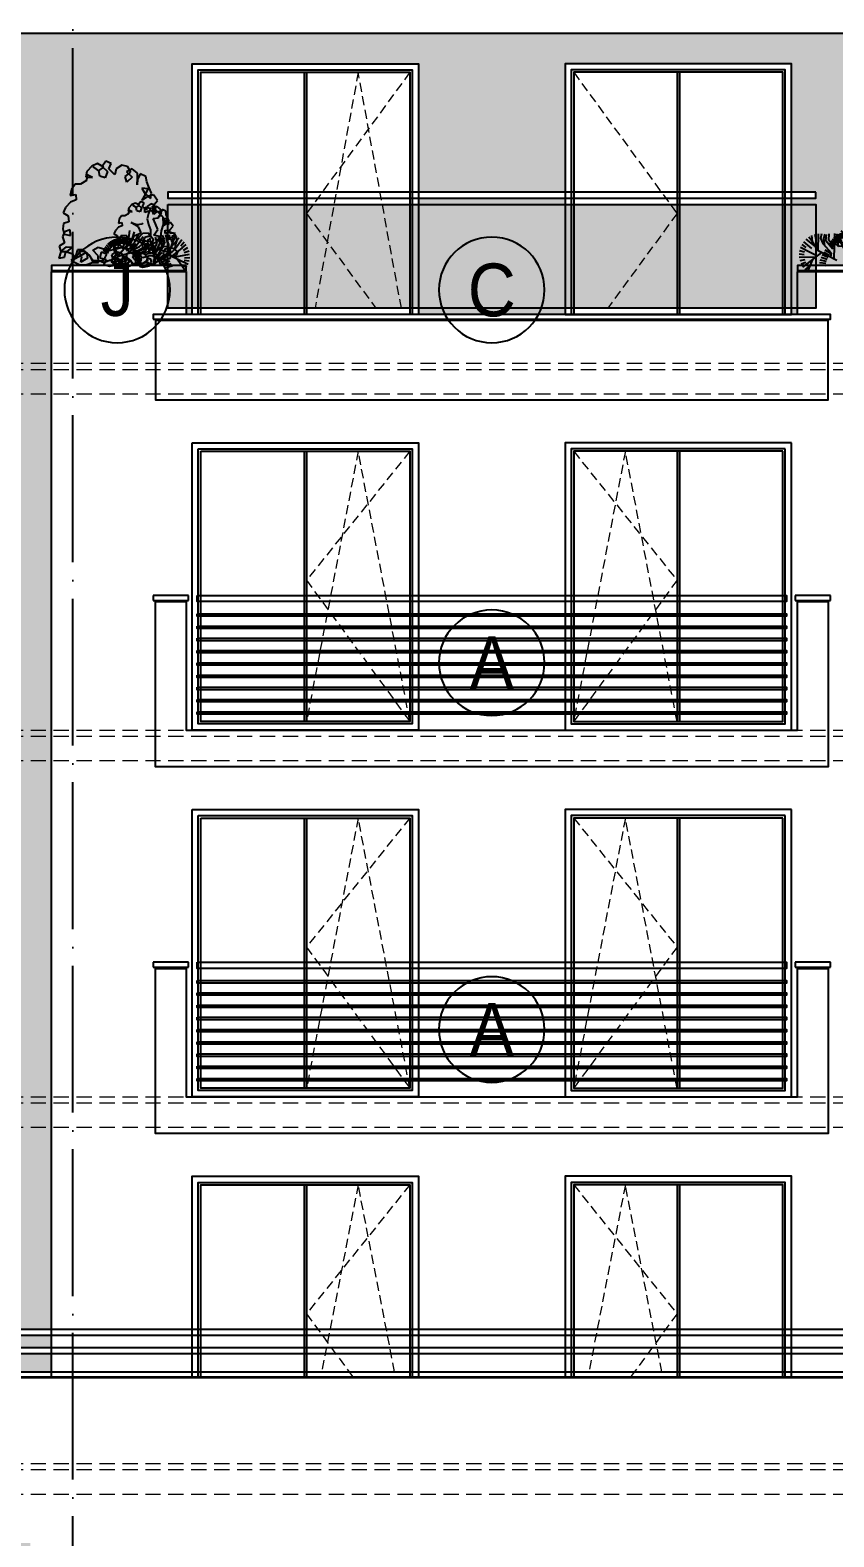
# Model space of a CAD drawing. Extents: x 9615146 to 9672346, y 4699603 to 4705703.
# Drawn here: x 9641663 to 9642321, y 4700649 to 4701881 of the extents above; entities that cross this region are included whole.
import ezdxf
from ezdxf.enums import TextEntityAlignment as Align

# ---------------------------------------------------------------- set-up
doc = ezdxf.new("R2010")
doc.units = 0
doc.header["$LTSCALE"] = 0.5
doc.header["$MEASUREMENT"] = 0
doc.linetypes.add('ACAD_ISO04W100', pattern=[30, 24, -3, 0, -3])
doc.linetypes.add('DASHED', pattern=[0.75, 0.5, -0.25])
doc.layers.get('0').update_dxf_attribs({"color": 251, "linetype": 'CONTINUOUS'})
for name, color, linetype in [('_axis', 1, 'ACAD_ISO04W100'), ('_hatch', 9, 'CONTINUOUS'), ('_hatch_construction', 252, 'CONTINUOUS'), ('_text_spesif_window', 41, 'CONTINUOUS'), ('_view', 3, 'CONTINUOUS'), ('_vista', 75, 'CONTINUOUS'), ('fasadi', 147, 'CONTINUOUS')]:
    doc.layers.add(name, color=color, linetype=linetype)
doc.layers.add('_punk', color=8, linetype='DASHED', lineweight=9)
doc.styles.add('HEB1', font='', dxfattribs={"width": 0.8, "oblique": 17})
doc.styles.add('POMESHTENIA', font='arial.ttf', dxfattribs={"width": 0.9})
doc.styles.get('HEB1').set_extended_font_data('HebarU Cyr')
pattern_1 = [(0, (3, 0), (30, 15), [27, -3]), (0, (3, 3), (30, 15), [27, -3]), (90, (3, 3), (-30, 15), [12, -3]), (90, (0, 3), (-30, 15), [12, -3])]

# ---------------------------------------------------------------- blocks, each defined once
blk = doc.blocks.new('TREE8-E')
for p, q in [((-8.62, 6.91), (-10, 10.02)), ((-7.19, 7.05), (-8.98, 10.44)), ((-7.42, 8.84), (-7.9, 10.7)), ((-7.42, 8.84), (-6.79, 10.78)), ((-6.94, 5.39), (-4.62, 10.43)), ((-6.11, 9.06), (-5.69, 10.69)), ((-4.45, 8.81), (-3.55, 10.05)), ((-8.62, 3.89), (-13.52, 5.93)), ((-11.68, 6.05), (-13.1, 6.95)), ((-11.26, 6.78), (-12.51, 7.9)), ((-10.72, 7.44), (-11.79, 8.73)), ((-10.09, 8), (-10.95, 9.45)), ((-8.04, 4.03), (-10.82, 7.5)), ((-6.94, 5.39), (-7.42, 8.84)), ((-2.76, 0.04), (-6.94, 5.39)), ((-4.54, 6.64), (-4.45, 8.81)), ((-3.26, 2.93), (-4.54, 6.64)), ((-4.32, 6), (-3.61, 8.28)), ((-3.61, 8.28), (-2.65, 9.42)), ((-3.37, 7.39), (-2.35, 9.19)), ((-2.44, 3.89), (-3.37, 7.39)), ((-3.33, 0.76), (0.33, 8.32)), ((-2.38, 7.14), (-1.43, 8.96)), ((-1.73, 4.24), (-2.38, 7.14)), ((-0.38, 3.93), (-1.32, 6.6)), ((-0.38, 3.93), (0.43, 6.59)), ((0.67, 4.77), (0.71, 7.98)), ((1.23, 4.49), (1.23, 6.45)), ((3.03, 4.83), (1.24, 7.41)), ((4.3, 4.6), (2.6, 8.27)), ((4.87, 5.91), (4.09, 8.87)), ((6.86, 2.61), (4.33, 5.51)), ((6.02, 4.2), (4.87, 5.91)), ((6, 5.26), (5.67, 9.21)), ((6.46, 4.38), (6, 5.26)), ((9.16, 0.67), (6.19, 6.34)), ((6.98, 6.04), (7.28, 9.27)), ((7.4, 4.58), (6.98, 6.04)), ((8.33, 3.11), (7.54, 6.56)), ((8.35, 4.58), (8.22, 6.56)), ((8.82, 4.51), (8.9, 6.49)), ((9.28, 4.39), (9.57, 6.35)), ((9.73, 4.22), (10.22, 6.14)), ((10.16, 4.01), (10.84, 5.86)), ((10.56, 3.75), (11.43, 5.52)), ((10.93, 3.45), (11.99, 5.12)), ((-12.21, 3.59), (-13.88, 3.75)), ((-12.16, 4.44), (-13.79, 4.86)), ((-6.22, 4.47), (-13.79, 2.65)), ((-11.9, 1.94), (-13.54, 1.57)), ((-9.89, 3.59), (-13.12, 0.55)), ((-6.86, -0.04), (-8.75, 0.93)), ((-6.43, 0.55), (-8.23, 1.68)), ((-5.95, 1.11), (-7.65, 2.39)), ((-5.43, 1.62), (-7.01, 3.05)), ((-4.86, 2.09), (-6.31, 3.65)), ((-4.25, 2.5), (-5.56, 4.18)), ((-3.61, 2.86), (-4.77, 4.65)), ((-4.11, 1.77), (-3.26, 2.93)), ((1.9, 3.05), (-0.38, 3.93)), ((8.96, 0.42), (0.67, 4.77)), ((3.35, 0.5), (1.38, 0.37)), ((3.43, 0.97), (1.45, 1.05)), ((3.55, 1.44), (1.59, 1.72)), ((3.72, 1.88), (1.8, 2.37)), ((3.93, 2.31), (1.9, 3.05)), ((4.83, 3.42), (3.03, 4.83)), ((5.2, 3.72), (4.3, 4.6)), ((7.99, 2.91), (9.73, 4.22)), ((8.64, 0.04), (12.5, 4.67)), ((11.57, 2.74), (12.95, 4.16)), ((11.84, 2.34), (13.36, 3.61)), ((12.05, 1.92), (13.7, 3.02)), ((12.23, 1.47), (13.98, 2.4)), ((12.35, 1.01), (14.19, 1.75)), ((12.43, 0.54), (14.34, 1.08))]:
    blk.add_line(p, q)
blk = doc.blocks.new('_TREE16')
for p, q in [((-1.4, 155.7), (-7.1, 147.9)), ((6.3, 152), (-1.4, 155.7)), ((-29.4, 140.7), (-30.9, 132.4)), ((-30.9, 132.4), (-21.1, 131.8)), ((-28.8, 135.5), (-29.9, 127.2)), ((-22.1, 148.4), (-29.4, 140.7)), ((-21.1, 131.8), (-28.8, 135.5)), ((-13.8, 152), (-22.1, 148.4)), ((-11.8, 141.7), (-20, 147.4)), ((-20, 147.4), (-12.3, 141.7)), ((-4.5, 146.9), (-13.8, 152)), ((-12.3, 141.7), (-4.5, 146.9)), ((-10.2, 133.9), (-11.8, 141.7)), ((-2.4, 131.4), (-10.2, 133.9)), ((-7.1, 147.9), (0.7, 140.7)), ((0.7, 140.7), (-2.4, 131.4)), ((2.7, 144.3), (6.3, 152)), ((11.5, 135.5), (2.7, 144.3)), ((13.6, 144.3), (11.5, 135.5)), ((21.9, 150), (13.6, 144.3)), ((30.2, 147.9), (21.9, 150)), ((26.5, 133.4), (34.8, 139.6)), ((29.1, 125.1), (26.5, 133.4)), ((36.9, 144.3), (28.6, 140.1)), ((28.6, 140.1), (36.9, 132.4)), ((36.9, 132.4), (29.1, 125.1)), ((34.8, 139.6), (30.2, 147.9)), ((44.6, 138.1), (36.9, 144.3)), ((44.6, 130.3), (44.6, 138.1)), ((48.8, 137), (44.6, 128.8)), ((57.1, 133.4), (48.8, 137)), ((58.1, 125.6), (57.1, 133.4)), ((-51.6, 114.3), (-53.7, 105.4)), ((-46.4, 122), (-51.6, 114.3)), ((-38.7, 122), (-46.4, 122)), ((-29.9, 127.2), (-38.7, 122)), ((44.1, 121), (44.6, 130.3)), ((44.6, 128.8), (44.1, 121)), ((60.1, 115.3), (50.8, 116.3)), ((50.8, 116.3), (56, 108)), ((56.5, 107), (60.1, 115.3)), ((61.7, 116.9), (58.1, 125.6)), ((65.3, 109.1), (61.7, 116.9)), ((-53.1, 95.6), (-60.4, 87.8)), ((-53.7, 105.4), (-45.4, 107)), ((-44.8, 99.2), (-53.1, 95.6)), ((-45.4, 107), (-44.8, 99.2)), ((51.4, 98.7), (56.5, 107)), ((59.1, 103.9), (51.4, 98.7)), ((55.5, 80.6), (55.5, 88.4)), ((55.5, 88.4), (63.8, 86.8)), ((56, 108), (63.8, 101.3)), ((67.9, 106.5), (59.1, 103.9)), ((63.8, 101.3), (65.3, 109.1)), ((66.4, 89.4), (74.1, 98.2)), ((66.9, 81.6), (66.4, 89.4)), ((74.1, 98.2), (67.9, 106.5)), ((-60.4, 87.8), (-64, 80.1)), ((-64, 80.1), (-56.3, 75.9)), ((-55.7, 67.1), (-63.5, 64.5)), ((-56.3, 75.9), (-55.7, 67.1)), ((46.2, 59.9), (35.3, 66.1)), ((35.3, 66.1), (43.6, 63)), ((63.3, 83.2), (55.5, 80.6)), ((60.7, 79), (58.6, 71.3)), ((58.6, 71.3), (60.7, 63)), ((63.8, 86.8), (60.7, 79)), ((71.6, 82.7), (63.3, 83.2)), ((74.6, 81.6), (66.9, 81.6)), ((67.4, 71.8), (75.1, 72.9)), ((71, 64), (67.4, 71.8)), ((79.8, 80.6), (71.6, 82.7)), ((82.4, 73.9), (74.6, 81.6)), ((75.1, 72.9), (79.8, 80.6)), ((82.9, 63), (82.4, 73.9)), ((-61.9, 52.6), (-65, 44.9)), ((-65, 44.9), (-61.9, 36.6)), ((-63.5, 64.5), (-64.5, 56.8)), ((-64.5, 56.8), (-62.4, 49)), ((-62.4, 49), (-53.1, 46.9)), ((-53.7, 55.2), (-61.9, 52.6)), ((-53.1, 46.9), (-53.7, 55.2)), ((20.3, 46.4), (18.3, 37.6)), ((28.1, 46.9), (20.3, 46.4)), ((34.3, 38.2), (28.1, 46.9)), ((35.8, 37.6), (40, 46.4)), ((40, 46.4), (50.3, 51.1)), ((43.6, 63), (51.4, 64)), ((44.6, 42.3), (52.4, 50.6)), ((50.3, 51.1), (46.2, 59.9)), ((55.5, 44.3), (50.8, 36.6)), ((51.4, 64), (52.4, 65.6)), ((52.4, 50.6), (60.1, 51.1)), ((63.8, 46.4), (55.5, 44.3)), ((60.1, 51.1), (67.9, 41.3)), ((60.7, 63), (63.8, 55.2)), ((63.8, 55.2), (63.8, 46.4)), ((68.4, 47.5), (74.6, 55.8)), ((76.7, 45.4), (68.4, 47.5)), ((74.6, 55.8), (71, 64)), ((71.6, 37.1), (78.8, 44.9)), ((85, 38.2), (76.7, 45.4)), ((78.8, 44.9), (79.8, 53.7)), ((79.8, 53.7), (82.9, 63)), ((-67.1, 23.1), (-70.2, 13.8)), ((-61.9, 36.6), (-69.7, 31.4)), ((-69.7, 31.4), (-67.1, 23.7)), ((-67.1, 23.7), (-58.8, 30.4)), ((-58.8, 23.1), (-67.1, 23.1)), ((-61.9, 15.4), (-59.9, 23.7)), ((-59.9, 23.7), (-49.5, 20.5)), ((-58.8, 30.4), (-50.5, 29.9)), ((-50.5, 29.9), (-58.8, 23.1)), ((-42.8, 26.3), (-45.4, 18.5)), ((-34.5, 26.3), (-42.8, 26.3)), ((-41.2, 23.7), (-32.9, 24.2)), ((-36.6, 15.9), (-41.2, 23.7)), ((-39.2, 17.4), (-29.9, 22.6)), ((-25.7, 17.9), (-34.5, 26.3)), ((-32.9, 24.2), (-24.7, 17.4)), ((-29.9, 22.6), (-28.3, 13.8)), ((-20.5, 25.7), (-12.8, 29.9)), ((-12.8, 17.4), (-20.5, 25.7)), ((-12.8, 29.9), (-5, 27.8)), ((-8.2, 22.6), (-10.2, 14.4)), ((0.1, 20), (-8.2, 22.6)), ((-5, 27.8), (3.3, 25.2)), ((3.3, 25.2), (11.5, 27.3)), ((11.5, 27.3), (20.8, 29.3)), ((13.6, 23.1), (12, 15.4)), ((21.9, 21.1), (13.6, 23.1)), ((18.3, 37.6), (28.1, 35)), ((20.8, 29.3), (28.6, 29.3)), ((35.3, 27.3), (27, 27.8)), ((27, 27.8), (36.9, 21.1)), ((28.1, 35), (35.8, 37.6)), ((28.6, 29.3), (34.3, 38.2)), ((29.1, 20), (37.9, 27.3)), ((44.1, 24.2), (35.3, 27.3)), ((37.9, 27.3), (40.5, 18.5)), ((38.4, 14.8), (39.5, 22.6)), ((46.2, 22.1), (38.4, 14.8)), ((39.5, 22.6), (48.2, 22.6)), ((52.4, 28.8), (44.1, 24.2)), ((55.5, 38.7), (44.6, 42.3)), ((55.5, 20), (46.2, 22.1)), ((48.2, 21.6), (56, 24.7)), ((48.2, 22.6), (56.5, 20)), ((50.8, 36.6), (52.4, 28.8)), ((63.3, 37.6), (55.5, 38.7)), ((56, 24.7), (63.3, 34)), ((56.5, 20), (67.4, 22.1)), ((67.9, 41.3), (63.3, 32.4)), ((69.4, 29.9), (63.3, 37.6)), ((63.3, 34), (71.6, 37.1)), ((63.3, 32.4), (73.6, 25.7)), ((67.4, 22.1), (69.4, 29.9)), ((73.6, 25.7), (81.9, 29.9)), ((81.9, 29.9), (85, 38.2)), ((-70.2, 13.8), (-61.9, 15.4)), ((-45.4, 18.5), (-52.1, 10.7)), ((-52.1, 10.7), (-39.7, 4)), ((-49.5, 20.5), (-49, 12.2)), ((-49, 12.2), (-39.2, 17.4)), ((-39.7, 4), (-30.9, 4)), ((-38.1, 8.1), (-36.6, 15.9)), ((-28.3, 13.8), (-38.1, 8.1)), ((-30.9, 4), (-21.1, 7.6)), ((-20, 10.2), (-25.7, 17.9)), ((-24.7, 17.4), (-21.1, 9.2)), ((-21.1, 9.2), (-13.3, 9.7)), ((-21.1, 7.6), (-12.3, 7.6)), ((-12.3, 10.7), (-20, 10.2)), ((-13.3, 9.7), (-4.5, 11.2)), ((-12.3, 7.6), (-12.8, 17.4)), ((-4.5, 7.1), (-12.3, 10.7)), ((-10.2, 14.4), (-0.9, 12.2)), ((-4.5, 11.2), (0.1, 20)), ((-0.9, 12.2), (-4.5, 4.5)), ((3.8, 10.7), (-4.5, 7.1)), ((-4.5, 4.5), (3.8, 2.4)), ((13.6, 12.8), (3.8, 10.7)), ((3.8, 2.4), (11.5, 3.5)), ((8.4, 5.5), (16.2, 10.2)), ((11.5, 3.5), (19.3, 5)), ((12, 15.4), (21.3, 8.6)), ((19.3, 5), (13.6, 12.8)), ((16.2, 10.2), (23.9, 13.3)), ((21.3, 8.6), (29.6, 10.7)), ((23.9, 13.3), (21.9, 21.1)), ((29.6, 10.7), (29.1, 20)), ((36.9, 21.1), (48.2, 21.6)), ((40.5, 18.5), (44.1, 9.2)), ((44.1, 9.2), (52.4, 6)), ((52.4, 6), (60.7, 12.2)), ((60.7, 12.2), (55.5, 20))]:
    blk.add_line(p, q)
blk = doc.blocks.new('fghfdg')
at = {"layer": '_text_spesif_window'}
blk.add_circle((0, 0), 18, dxfattribs=at)
at = {"layer": '_text_spesif_window', "style": 'HEB1', "text_generation_flag": 6, "width": 0.8}
blk.add_attdef('A', text='', height=18, rotation=180, dxfattribs=at).set_placement((0, -9.23), align=Align.CENTER)

msp = doc.modelspace()

# ---------------------------------------------------------------- hatches: boundary and pattern name
at = {"layer": '_hatch', "ltscale": 30, "true_color": 0xb97b1d}
h = msp.add_hatch(color=32, dxfattribs=at)
h.dxf.hatch_style = 1
h.paths.add_polyline_path([(9641680.73, 4701683.84), (9641680.73, 4701688.84), (9641698.23, 4701688.84), (9641698.23, 4701878.84), (9640888.23, 4701878.84), (9640888.23, 4701688.84), (9641117.73, 4701688.84), (9641117.73, 4701684.84), (9641115.73, 4701684.84), (9641115.73, 4700653.84), (9641198.23, 4700653.84), (9641280.73, 4700653.84), (9641280.73, 4700408.84), (9641303.73, 4700408.84), (9641303.73, 4700498.84), (9641305.73, 4700498.84), (9641305.73, 4700408.84), (9641310.73, 4700408.84), (9641310.73, 4700338.84), (9641663.23, 4700338.84), (9641663.23, 4700643.84), (9641655.73, 4700643.84), (9641655.73, 4700778.84), (9641655.73, 4700783.84), (9641680.73, 4700783.84), (9641680.73, 4700798.84), (9641655.73, 4700798.84), (9641655.73, 4700803.84), (9641680.73, 4700803.84), (9641680.73, 4700813.84), (9641655.73, 4700813.84), (9641655.73, 4700818.84), (9641680.73, 4700818.84)])
h.paths.add_polyline_path([(9641280.73, 4701398.84), (9641135.73, 4701398.84), (9641135.73, 4701543.84), (9641280.73, 4701543.84)], flags=16)
h.paths.add_polyline_path([(9641275.73, 4701403.84), (9641140.73, 4701403.84), (9641140.73, 4701538.84), (9641275.73, 4701538.84)], flags=0)
h.paths.add_polyline_path([(9641273.73, 4701536.84), (9641273.73, 4701405.84), (9641142.73, 4701405.84), (9641142.73, 4701536.84)], flags=0)
h.paths.add_polyline_path([(9641280.73, 4701698.84), (9641135.73, 4701698.84), (9641135.73, 4701853.84), (9641280.73, 4701853.84)], flags=16)
h.paths.add_polyline_path([(9641275.73, 4701703.84), (9641140.73, 4701703.84), (9641140.73, 4701848.84), (9641275.73, 4701848.84)], flags=0)
h.paths.add_polyline_path([(9641273.73, 4701705.84), (9641142.73, 4701705.84), (9641142.73, 4701846.84), (9641273.73, 4701846.84)], flags=0)
h.paths.add_polyline_path([(9641280.73, 4701243.84), (9641280.73, 4701098.84), (9641135.73, 4701098.84), (9641135.73, 4701243.84)], flags=16)
h.paths.add_polyline_path([(9641275.73, 4701238.84), (9641275.73, 4701103.84), (9641140.73, 4701103.84), (9641140.73, 4701238.84)], flags=0)
h.paths.add_polyline_path([(9641273.73, 4701236.84), (9641273.73, 4701105.84), (9641142.73, 4701105.84), (9641142.73, 4701236.84)], flags=0)
h.paths.add_polyline_path([(9641280.73, 4700943.84), (9641280.73, 4700798.84), (9641135.73, 4700798.84), (9641135.73, 4700943.84)], flags=16)
h.paths.add_polyline_path([(9641275.73, 4700938.84), (9641275.73, 4700803.84), (9641140.73, 4700803.84), (9641140.73, 4700938.84)], flags=0)
h.paths.add_polyline_path([(9641273.73, 4700936.84), (9641273.73, 4700805.84), (9641142.73, 4700805.84), (9641142.73, 4700936.84)], flags=0)
h.paths.add_polyline_path([(9640888.23, 4701878.84), (9640870.73, 4701878.84), (9640870.73, 4701688.84), (9640888.23, 4701688.84)])
h = msp.add_hatch(color=32, dxfattribs=at)
h.dxf.hatch_style = 1
h.paths.add_polyline_path([(9642520.73, 4701853.84), (9642705.73, 4701853.84), (9642705.73, 4701748.84), (9642825.73, 4701748.84), (9642825.73, 4701853.84), (9642933.23, 4701853.84), (9642933.23, 4701878.84), (9642423.23, 4701878.84), (9642423.23, 4701688.84), (9642500.73, 4701688.84), (9642500.73, 4701738.84), (9642520.73, 4701738.84), (9642520.73, 4701743.84), (9642500.73, 4701743.84), (9642500.73, 4701748.84), (9642520.73, 4701748.84)])
h.paths.add_polyline_path([(9642423.23, 4701878.84), (9642388.23, 4701878.84), (9642388.23, 4701688.84), (9642423.23, 4701688.84)])
h.paths.add_polyline_path([(9642388.23, 4701878.84), (9641698.23, 4701878.84), (9641698.23, 4701688.84), (9641775.73, 4701688.84), (9641775.73, 4701738.84), (9641795.73, 4701738.84), (9641795.73, 4701743.84), (9641775.73, 4701743.84), (9641775.73, 4701748.84), (9641795.73, 4701748.84), (9641795.73, 4701853.84), (9641980.73, 4701853.84), (9641980.73, 4701748.84), (9642100.73, 4701748.84), (9642100.73, 4701853.84), (9642285.73, 4701853.84), (9642285.73, 4701748.84), (9642305.73, 4701748.84), (9642305.73, 4701743.84), (9642285.73, 4701743.84), (9642285.73, 4701738.84), (9642305.73, 4701738.84), (9642305.73, 4701688.84), (9642388.23, 4701688.84)])
h.paths.add_polyline_path([(9641795.73, 4701738.84), (9641775.73, 4701738.84), (9641775.73, 4701688.84), (9641790.73, 4701688.84), (9641790.73, 4701684.84), (9641775.73, 4701684.84), (9641775.73, 4701683.84), (9641790.73, 4701683.84), (9641790.73, 4701653.84), (9641795.73, 4701653.84)])
h.paths.add_polyline_path([(9641795.73, 4701653.84), (9641790.73, 4701653.84), (9641790.73, 4701648.84), (9641795.73, 4701648.84)])
h.paths.add_polyline_path([(9642100.73, 4701743.84), (9641980.73, 4701743.84), (9641980.73, 4701738.84), (9642100.73, 4701738.84)], flags=16)
h.paths.add_polyline_path([(9642100.73, 4701738.84), (9641980.73, 4701738.84), (9641980.73, 4701653.84), (9642100.73, 4701653.84)])
h.paths.add_polyline_path([(9642100.73, 4701653.84), (9641980.73, 4701653.84), (9641980.73, 4701648.84), (9642100.73, 4701648.84)])
h.paths.add_polyline_path([(9642305.73, 4701738.84), (9642285.73, 4701738.84), (9642285.73, 4701653.84), (9642290.73, 4701653.84), (9642290.73, 4701683.84), (9642305.73, 4701683.84), (9642305.73, 4701684.84), (9642290.73, 4701684.84), (9642290.73, 4701688.84), (9642305.73, 4701688.84)])
h.paths.add_polyline_path([(9642290.73, 4701653.84), (9642285.73, 4701653.84), (9642285.73, 4701648.84), (9642290.73, 4701648.84)])
h.paths.add_polyline_path([(9642520.73, 4701738.84), (9642500.73, 4701738.84), (9642500.73, 4701688.84), (9642515.73, 4701688.84), (9642515.73, 4701684.84), (9642500.73, 4701684.84), (9642500.73, 4701683.84), (9642515.73, 4701683.84), (9642515.73, 4701653.84), (9642520.73, 4701653.84)])
h.paths.add_polyline_path([(9642520.73, 4701653.84), (9642515.73, 4701653.84), (9642515.73, 4701648.84), (9642520.73, 4701648.84)])
h.paths.add_polyline_path([(9642825.73, 4701743.84), (9642705.73, 4701743.84), (9642705.73, 4701738.84), (9642825.73, 4701738.84)], flags=17)
h.paths.add_polyline_path([(9642825.73, 4701738.84), (9642705.73, 4701738.84), (9642705.73, 4701653.84), (9642825.73, 4701653.84)])
h.paths.add_polyline_path([(9642825.73, 4701653.84), (9642705.73, 4701653.84), (9642705.73, 4701648.84), (9642825.73, 4701648.84)])
at = {"layer": '_hatch_construction', "ltscale": 40}
h = msp.add_hatch(dxfattribs=at)
h.set_pattern_fill('EGGCRATE', color=250, scale=30, style=0, pattern_type=2)
h.set_pattern_definition(pattern_1)
h.paths.add_polyline_path([(9641680.73, 4701683.84), (9641680.73, 4701688.84), (9641698.23, 4701688.84), (9641698.23, 4701878.84), (9640888.23, 4701878.84), (9640888.23, 4701688.84), (9641117.73, 4701688.84), (9641117.73, 4701684.84), (9641115.73, 4701684.84), (9641115.73, 4700653.84), (9641198.23, 4700653.84), (9641280.73, 4700653.84), (9641280.73, 4700408.84), (9641303.73, 4700408.84), (9641303.73, 4700498.84), (9641305.73, 4700498.84), (9641305.73, 4700408.84), (9641310.73, 4700408.84), (9641310.73, 4700338.84), (9641663.23, 4700338.84), (9641663.23, 4700643.84), (9641655.73, 4700643.84), (9641655.73, 4700778.84), (9641655.73, 4700783.84), (9641680.73, 4700783.84), (9641680.73, 4700798.84), (9641655.73, 4700798.84), (9641655.73, 4700803.84), (9641680.73, 4700803.84), (9641680.73, 4700813.84), (9641655.73, 4700813.84), (9641655.73, 4700818.84), (9641680.73, 4700818.84)])
h.paths.add_polyline_path([(9641280.73, 4701398.84), (9641135.73, 4701398.84), (9641135.73, 4701543.84), (9641280.73, 4701543.84)], flags=16)
h.paths.add_polyline_path([(9641275.73, 4701538.84), (9641275.73, 4701403.84), (9641140.73, 4701403.84), (9641140.73, 4701538.84)], flags=0)
h.paths.add_polyline_path([(9641273.73, 4701536.84), (9641273.73, 4701405.84), (9641142.73, 4701405.84), (9641142.73, 4701536.84)], flags=0)
h.paths.add_polyline_path([(9641280.73, 4701698.84), (9641135.73, 4701698.84), (9641135.73, 4701853.84), (9641280.73, 4701853.84)], flags=16)
h.paths.add_polyline_path([(9641275.73, 4701703.84), (9641140.73, 4701703.84), (9641140.73, 4701848.84), (9641275.73, 4701848.84)], flags=0)
h.paths.add_polyline_path([(9641273.73, 4701705.84), (9641142.73, 4701705.84), (9641142.73, 4701846.84), (9641273.73, 4701846.84)], flags=0)
h.paths.add_polyline_path([(9641280.73, 4701243.84), (9641280.73, 4701098.84), (9641135.73, 4701098.84), (9641135.73, 4701243.84)], flags=16)
h.paths.add_polyline_path([(9641275.73, 4701238.84), (9641275.73, 4701103.84), (9641140.73, 4701103.84), (9641140.73, 4701238.84)], flags=0)
h.paths.add_polyline_path([(9641273.73, 4701236.84), (9641273.73, 4701105.84), (9641142.73, 4701105.84), (9641142.73, 4701236.84)], flags=0)
h.paths.add_polyline_path([(9641280.73, 4700943.84), (9641280.73, 4700798.84), (9641135.73, 4700798.84), (9641135.73, 4700943.84)], flags=16)
h.paths.add_polyline_path([(9641275.73, 4700938.84), (9641275.73, 4700803.84), (9641140.73, 4700803.84), (9641140.73, 4700938.84)], flags=0)
h.paths.add_polyline_path([(9641273.73, 4700936.84), (9641273.73, 4700805.84), (9641142.73, 4700805.84), (9641142.73, 4700936.84)], flags=0)
h.paths.add_polyline_path([(9640888.23, 4701878.84), (9640870.73, 4701878.84), (9640870.73, 4701688.84), (9640888.23, 4701688.84)])
h = msp.add_hatch(dxfattribs=at)
h.set_pattern_fill('EGGCRATE', color=250, scale=30, style=0, pattern_type=2)
h.set_pattern_definition(pattern_1)
h.paths.add_polyline_path([(9642520.73, 4701853.84), (9642705.73, 4701853.84), (9642705.73, 4701748.84), (9642825.73, 4701748.84), (9642825.73, 4701853.84), (9642933.23, 4701853.84), (9642933.23, 4701878.84), (9642423.23, 4701878.84), (9642423.23, 4701688.84), (9642500.73, 4701688.84), (9642500.73, 4701738.84), (9642520.73, 4701738.84), (9642520.73, 4701743.84), (9642500.73, 4701743.84), (9642500.73, 4701748.84), (9642520.73, 4701748.84)])
h.paths.add_polyline_path([(9642423.23, 4701878.84), (9642388.23, 4701878.84), (9642388.23, 4701688.84), (9642423.23, 4701688.84)])
h.paths.add_polyline_path([(9642388.23, 4701878.84), (9641698.23, 4701878.84), (9641698.23, 4701688.84), (9641775.73, 4701688.84), (9641775.73, 4701738.84), (9641795.73, 4701738.84), (9641795.73, 4701743.84), (9641775.73, 4701743.84), (9641775.73, 4701748.84), (9641795.73, 4701748.84), (9641795.73, 4701853.84), (9641980.73, 4701853.84), (9641980.73, 4701748.84), (9642100.73, 4701748.84), (9642100.73, 4701853.84), (9642285.73, 4701853.84), (9642285.73, 4701748.84), (9642305.73, 4701748.84), (9642305.73, 4701743.84), (9642285.73, 4701743.84), (9642285.73, 4701738.84), (9642305.73, 4701738.84), (9642305.73, 4701688.84), (9642388.23, 4701688.84)])
h.paths.add_polyline_path([(9641795.73, 4701738.84), (9641775.73, 4701738.84), (9641775.73, 4701688.84), (9641790.73, 4701688.84), (9641790.73, 4701684.84), (9641775.73, 4701684.84), (9641775.73, 4701683.84), (9641790.73, 4701683.84), (9641790.73, 4701653.84), (9641795.73, 4701653.84)])
h.paths.add_polyline_path([(9641795.73, 4701653.84), (9641790.73, 4701653.84), (9641790.73, 4701648.84), (9641795.73, 4701648.84)])
h.paths.add_polyline_path([(9642100.73, 4701743.84), (9641980.73, 4701743.84), (9641980.73, 4701738.84), (9642100.73, 4701738.84)], flags=16)
h.paths.add_polyline_path([(9642100.73, 4701738.84), (9641980.73, 4701738.84), (9641980.73, 4701653.84), (9642100.73, 4701653.84)])
h.paths.add_polyline_path([(9642100.73, 4701653.84), (9641980.73, 4701653.84), (9641980.73, 4701648.84), (9642100.73, 4701648.84)])
h.paths.add_polyline_path([(9642305.73, 4701738.84), (9642285.73, 4701738.84), (9642285.73, 4701653.84), (9642290.73, 4701653.84), (9642290.73, 4701683.84), (9642305.73, 4701683.84), (9642305.73, 4701684.84), (9642290.73, 4701684.84), (9642290.73, 4701688.84), (9642305.73, 4701688.84)])
h.paths.add_polyline_path([(9642290.73, 4701653.84), (9642285.73, 4701653.84), (9642285.73, 4701648.84), (9642290.73, 4701648.84)])
h.paths.add_polyline_path([(9642520.73, 4701738.84), (9642500.73, 4701738.84), (9642500.73, 4701688.84), (9642515.73, 4701688.84), (9642515.73, 4701684.84), (9642500.73, 4701684.84), (9642500.73, 4701683.84), (9642515.73, 4701683.84), (9642515.73, 4701653.84), (9642520.73, 4701653.84)])
h.paths.add_polyline_path([(9642520.73, 4701653.84), (9642515.73, 4701653.84), (9642515.73, 4701648.84), (9642520.73, 4701648.84)])
h.paths.add_polyline_path([(9642825.73, 4701743.84), (9642705.73, 4701743.84), (9642705.73, 4701738.84), (9642825.73, 4701738.84)], flags=17)
h.paths.add_polyline_path([(9642825.73, 4701738.84), (9642705.73, 4701738.84), (9642705.73, 4701653.84), (9642825.73, 4701653.84)])
h.paths.add_polyline_path([(9642825.73, 4701653.84), (9642705.73, 4701653.84), (9642705.73, 4701648.84), (9642825.73, 4701648.84)])
at = {"layer": 'fasadi'}
h = msp.add_hatch(dxfattribs=at)
h.set_pattern_fill('DOTS,_O', color=256, scale=3)
h.set_pattern_definition([(0, (9639042.7974, 4699996.5997), (2.38125, 4.7625), [0, -4.7625])])
h.paths.add_polyline_path([(9641775.73, 4701653.84), (9642305.73, 4701653.84), (9642305.73, 4701738.84), (9641775.73, 4701738.84)])

# ---------------------------------------------------------------- linework, layer by layer
at = {"layer": '_axis', "ltscale": 10}
msp.add_line((9641698.23, 4699945.26), (9641698.23, 4702088.08), dxfattribs=at)
at = {"layer": '_punk', "ltscale": 30}
for p, q in [((9641973.73, 4701846.84), (9641889.23, 4701731.34)), ((9641931.48, 4701846.84), (9641896.18, 4701653.84)), ((9641966.78, 4701653.84), (9641931.48, 4701846.84)), ((9642107.73, 4701846.84), (9642192.23, 4701731.34)), ((9641889.23, 4701731.34), (9641945.93, 4701653.84)), ((9642192.23, 4701731.34), (9642135.53, 4701653.84)), ((9641973.73, 4701536.84), (9641889.23, 4701431.34)), ((9641931.48, 4701536.84), (9641889.23, 4701315.84)), ((9641973.73, 4701315.84), (9641931.48, 4701536.84)), ((9642107.73, 4701536.84), (9642192.23, 4701431.34)), ((9642149.98, 4701536.84), (9642107.73, 4701315.84)), ((9642192.23, 4701315.84), (9642149.98, 4701536.84)), ((9641889.23, 4701431.34), (9641973.73, 4701315.84)), ((9642192.23, 4701431.34), (9642107.73, 4701315.84)), ((9641973.73, 4701236.84), (9641889.23, 4701131.34)), ((9641931.48, 4701236.84), (9641889.23, 4701015.84)), ((9641973.73, 4701015.84), (9641931.48, 4701236.84)), ((9642107.73, 4701236.84), (9642192.23, 4701131.34)), ((9642149.98, 4701236.84), (9642107.73, 4701015.84)), ((9642192.23, 4701015.84), (9642149.98, 4701236.84)), ((9641889.23, 4701131.34), (9641973.73, 4701015.84)), ((9642192.23, 4701131.34), (9642107.73, 4701015.84)), ((9641973.73, 4700936.84), (9641889.23, 4700831.34)), ((9641931.48, 4700936.84), (9641901.67, 4700783.84)), ((9641961.29, 4700783.84), (9641931.48, 4700936.84)), ((9642107.73, 4700936.84), (9642192.23, 4700831.34)), ((9642149.98, 4700936.84), (9642120.17, 4700783.84)), ((9642179.79, 4700783.84), (9642149.98, 4700936.84)), ((9641889.23, 4700831.34), (9641927.64, 4700778.84)), ((9642192.23, 4700831.34), (9642153.82, 4700778.84))]:
    msp.add_line(p, q, dxfattribs=at)
at = {"layer": '_punk', "ltscale": 50}
for p, q in [((9639769.92, 4701608.84), (9650063.25, 4701608.84)), ((9639769.92, 4701603.84), (9650063.25, 4701603.84)), ((9639769.92, 4701583.84), (9650063.25, 4701583.84)), ((9639769.92, 4701308.84), (9650063.25, 4701308.84)), ((9639769.92, 4701303.84), (9650063.25, 4701303.84)), ((9639769.92, 4701283.84), (9650063.25, 4701283.84)), ((9639769.92, 4701008.84), (9650063.25, 4701008.84)), ((9639769.92, 4701003.84), (9650063.25, 4701003.84)), ((9639769.92, 4700983.84), (9650063.25, 4700983.84)), ((9639769.92, 4700708.84), (9650063.25, 4700708.84)), ((9639769.92, 4700703.84), (9650063.25, 4700703.84)), ((9639769.92, 4700683.84), (9650063.25, 4700683.84))]:
    msp.add_line(p, q, dxfattribs=at)
at = {"layer": 'fasadi'}
for p, q in [((9641887.23, 4701846.84), (9641887.23, 4701648.84)), ((9641889.23, 4701846.84), (9641889.23, 4701648.84)), ((9642192.23, 4701846.84), (9642192.23, 4701648.84)), ((9642194.23, 4701846.84), (9642194.23, 4701648.84)), ((9641680.73, 4700778.84), (9641680.73, 4701683.84)), ((9641680.73, 4701683.84), (9641790.73, 4701683.84)), ((9641790.73, 4701683.84), (9641790.73, 4701648.84)), ((9642290.73, 4701648.84), (9642290.73, 4701683.84)), ((9642290.73, 4701683.84), (9642515.73, 4701683.84)), ((9641887.23, 4701536.84), (9641887.23, 4701315.84)), ((9641889.23, 4701536.84), (9641889.23, 4701315.84)), ((9642192.23, 4701536.84), (9642192.23, 4701315.84)), ((9642194.23, 4701536.84), (9642194.23, 4701315.84)), ((9641792.73, 4701418.84), (9641763.73, 4701418.84)), ((9641763.73, 4701418.84), (9641763.73, 4701414.84)), ((9641763.73, 4701414.84), (9641792.73, 4701414.84)), ((9641792.73, 4701414.84), (9641792.73, 4701418.84)), ((9642317.73, 4701418.84), (9642288.73, 4701418.84)), ((9642288.73, 4701418.84), (9642288.73, 4701414.84)), ((9642288.73, 4701414.84), (9642317.73, 4701414.84)), ((9642317.73, 4701414.84), (9642317.73, 4701418.84)), ((9641887.23, 4701236.84), (9641887.23, 4701015.84)), ((9641889.23, 4701236.84), (9641889.23, 4701015.84)), ((9642192.23, 4701236.84), (9642192.23, 4701015.84)), ((9642194.23, 4701236.84), (9642194.23, 4701015.84)), ((9641792.73, 4701118.84), (9641763.73, 4701118.84)), ((9641763.73, 4701118.84), (9641763.73, 4701114.84)), ((9641763.73, 4701114.84), (9641792.73, 4701114.84)), ((9641792.73, 4701114.84), (9641792.73, 4701118.84)), ((9642317.73, 4701118.84), (9642288.73, 4701118.84)), ((9642288.73, 4701118.84), (9642288.73, 4701114.84)), ((9642288.73, 4701114.84), (9642317.73, 4701114.84)), ((9642317.73, 4701114.84), (9642317.73, 4701118.84)), ((9641887.23, 4700936.84), (9641887.23, 4700778.84)), ((9641889.23, 4700936.84), (9641889.23, 4700778.84)), ((9642192.23, 4700936.84), (9642192.23, 4700778.84)), ((9642194.23, 4700936.84), (9642194.23, 4700778.84)), ((9641655.73, 4700818.84), (9643125.73, 4700818.84)), ((9641655.73, 4700813.84), (9643125.73, 4700813.84)), ((9641655.73, 4700803.84), (9643125.73, 4700803.84)), ((9641655.73, 4700798.84), (9643125.73, 4700798.84)), ((9641655.73, 4700783.84), (9643125.73, 4700783.84)), ((9641655.73, 4700779.84), (9643125.73, 4700779.84)), ((9643125.73, 4700778.84), (9641655.73, 4700778.84))]:
    msp.add_line(p, q, dxfattribs=at)
for points in [[(9640745.73, 4701878.84), (9649388.23, 4701878.84), (9649388.23, 4701958.84), (9640745.73, 4701958.84)], [(9641795.73, 4701853.84), (9641980.73, 4701853.84), (9641980.73, 4701648.84), (9641795.73, 4701648.84)], [(9642285.73, 4701853.84), (9642100.73, 4701853.84), (9642100.73, 4701648.84), (9642285.73, 4701648.84)], [(9642305.73, 4701748.84), (9641775.73, 4701748.84), (9641775.73, 4701743.84), (9642305.73, 4701743.84)], [(9641775.73, 4701738.84), (9642305.73, 4701738.84), (9642305.73, 4701653.84), (9641775.73, 4701653.84)], [(9641790.73, 4701688.84), (9641680.73, 4701688.84), (9641680.73, 4701684.84), (9641790.73, 4701684.84)], [(9642515.73, 4701688.84), (9642290.73, 4701688.84), (9642290.73, 4701684.84), (9642515.73, 4701684.84)], [(9641763.73, 4701644.84), (9642317.73, 4701644.84), (9642317.73, 4701648.84), (9641763.73, 4701648.84)], [(9642315.73, 4701643.84), (9641765.73, 4701643.84), (9641765.73, 4701578.84), (9642315.73, 4701578.84)], [(9641795.73, 4701543.84), (9641980.73, 4701543.84), (9641980.73, 4701308.84), (9641795.73, 4701308.84)], [(9642285.73, 4701543.84), (9642100.73, 4701543.84), (9642100.73, 4701308.84), (9642285.73, 4701308.84)], [(9641800.73, 4701538.84), (9641975.73, 4701538.84), (9641975.73, 4701313.84), (9641800.73, 4701313.84)], [(9641802.73, 4701536.84), (9641973.73, 4701536.84), (9641973.73, 4701315.84), (9641802.73, 4701315.84)], [(9642280.73, 4701538.84), (9642105.73, 4701538.84), (9642105.73, 4701313.84), (9642280.73, 4701313.84)], [(9642278.73, 4701536.84), (9642107.73, 4701536.84), (9642107.73, 4701315.84), (9642278.73, 4701315.84)], [(9642290.73, 4701413.84), (9642315.73, 4701413.84), (9642315.73, 4701278.84), (9641765.73, 4701278.84), (9641765.73, 4701413.84), (9641790.73, 4701413.84), (9641790.73, 4701308.84), (9642290.73, 4701308.84), (9642290.73, 4701413.84)], [(9641799.73, 4701418.84), (9642281.73, 4701418.84), (9642281.73, 4701413.84), (9641799.73, 4701413.84)], [(9641799.73, 4701403.84), (9642281.73, 4701403.84), (9642281.73, 4701401.84), (9641799.73, 4701401.84)], [(9641799.73, 4701393.84), (9642281.73, 4701393.84), (9642281.73, 4701391.84), (9641799.73, 4701391.84)], [(9641799.73, 4701383.84), (9642281.73, 4701383.84), (9642281.73, 4701381.84), (9641799.73, 4701381.84)], [(9641799.73, 4701373.84), (9642281.73, 4701373.84), (9642281.73, 4701371.84), (9641799.73, 4701371.84)], [(9641799.73, 4701363.84), (9642281.73, 4701363.84), (9642281.73, 4701361.84), (9641799.73, 4701361.84)], [(9641799.73, 4701353.84), (9642281.73, 4701353.84), (9642281.73, 4701351.84), (9641799.73, 4701351.84)], [(9641799.73, 4701343.84), (9642281.73, 4701343.84), (9642281.73, 4701341.84), (9641799.73, 4701341.84)], [(9641799.73, 4701333.84), (9642281.73, 4701333.84), (9642281.73, 4701331.84), (9641799.73, 4701331.84)], [(9641799.73, 4701323.84), (9642281.73, 4701323.84), (9642281.73, 4701321.84), (9641799.73, 4701321.84)], [(9641795.73, 4701243.84), (9641980.73, 4701243.84), (9641980.73, 4701008.84), (9641795.73, 4701008.84)], [(9641800.73, 4701238.84), (9641975.73, 4701238.84), (9641975.73, 4701013.84), (9641800.73, 4701013.84)], [(9641802.73, 4701236.84), (9641973.73, 4701236.84), (9641973.73, 4701015.84), (9641802.73, 4701015.84)], [(9642285.73, 4701243.84), (9642100.73, 4701243.84), (9642100.73, 4701008.84), (9642285.73, 4701008.84)], [(9642280.73, 4701238.84), (9642105.73, 4701238.84), (9642105.73, 4701013.84), (9642280.73, 4701013.84)], [(9642278.73, 4701236.84), (9642107.73, 4701236.84), (9642107.73, 4701015.84), (9642278.73, 4701015.84)], [(9642290.73, 4701113.84), (9642315.73, 4701113.84), (9642315.73, 4700978.84), (9641765.73, 4700978.84), (9641765.73, 4701113.84), (9641790.73, 4701113.84), (9641790.73, 4701008.84), (9642290.73, 4701008.84), (9642290.73, 4701113.84)], [(9641799.73, 4701118.84), (9642281.73, 4701118.84), (9642281.73, 4701113.84), (9641799.73, 4701113.84)], [(9641799.73, 4701103.84), (9642281.73, 4701103.84), (9642281.73, 4701101.84), (9641799.73, 4701101.84)], [(9641799.73, 4701093.84), (9642281.73, 4701093.84), (9642281.73, 4701091.84), (9641799.73, 4701091.84)], [(9641799.73, 4701083.84), (9642281.73, 4701083.84), (9642281.73, 4701081.84), (9641799.73, 4701081.84)], [(9641799.73, 4701073.84), (9642281.73, 4701073.84), (9642281.73, 4701071.84), (9641799.73, 4701071.84)], [(9641799.73, 4701063.84), (9642281.73, 4701063.84), (9642281.73, 4701061.84), (9641799.73, 4701061.84)], [(9641799.73, 4701053.84), (9642281.73, 4701053.84), (9642281.73, 4701051.84), (9641799.73, 4701051.84)], [(9641799.73, 4701043.84), (9642281.73, 4701043.84), (9642281.73, 4701041.84), (9641799.73, 4701041.84)], [(9641799.73, 4701033.84), (9642281.73, 4701033.84), (9642281.73, 4701031.84), (9641799.73, 4701031.84)], [(9641799.73, 4701023.84), (9642281.73, 4701023.84), (9642281.73, 4701021.84), (9641799.73, 4701021.84)]]:
    msp.add_lwpolyline(points, close=True, dxfattribs=at)
for points in [[(9641795.73, 4701653.84), (9641795.73, 4701853.84), (9641980.73, 4701853.84), (9641980.73, 4701653.84)], [(9642285.73, 4701653.84), (9642285.73, 4701853.84), (9642100.73, 4701853.84), (9642100.73, 4701653.84)], [(9641800.73, 4701648.84), (9641800.73, 4701848.84), (9641975.73, 4701848.84), (9641975.73, 4701648.84)], [(9641802.73, 4701648.84), (9641802.73, 4701846.84), (9641973.73, 4701846.84), (9641973.73, 4701648.84)], [(9642280.73, 4701648.84), (9642280.73, 4701848.84), (9642105.73, 4701848.84), (9642105.73, 4701648.84)], [(9642278.73, 4701648.84), (9642278.73, 4701846.84), (9642107.73, 4701846.84), (9642107.73, 4701648.84)], [(9641795.73, 4700778.84), (9641795.73, 4700943.84), (9641980.73, 4700943.84), (9641980.73, 4700778.84)], [(9641795.73, 4700778.84), (9641795.73, 4700943.84), (9641980.73, 4700943.84), (9641980.73, 4700778.84)], [(9642285.73, 4700778.84), (9642285.73, 4700943.84), (9642100.73, 4700943.84), (9642100.73, 4700778.84)], [(9642285.73, 4700778.84), (9642285.73, 4700943.84), (9642100.73, 4700943.84), (9642100.73, 4700778.84)], [(9641800.73, 4700778.84), (9641800.73, 4700938.84), (9641975.73, 4700938.84), (9641975.73, 4700778.84)], [(9641802.73, 4700778.84), (9641802.73, 4700936.84), (9641973.73, 4700936.84), (9641973.73, 4700778.84)], [(9642280.73, 4700778.84), (9642280.73, 4700938.84), (9642105.73, 4700938.84), (9642105.73, 4700778.84)], [(9642278.73, 4700778.84), (9642278.73, 4700936.84), (9642107.73, 4700936.84), (9642107.73, 4700778.84)]]:
    msp.add_lwpolyline(points, dxfattribs=at)

# ---------------------------------------------------------------- block references
at = {"layer": '_view'}
ref = msp.add_blockref('fghfdg', (9641734.41, 4701668.84), dxfattribs=dict(at, xscale=-2.399999998509884, yscale=2.400000000372529, zscale=2.4, rotation=180))
ref.add_attrib('A', 'J', dxfattribs={"layer": '_text_spesif_window', "height": 43.2, "rotation": 0, "style": 'POMESHTENIA', "width": 0.9}).set_placement((9641734.41, 4701668.84), align=Align.MIDDLE)
ref = msp.add_blockref('fghfdg', (9642040.73, 4701668.84), dxfattribs=dict(at, xscale=-2.399999998509884, yscale=2.400000000372529, zscale=2.4, rotation=180))
ref.add_attrib('A', 'C', dxfattribs={"layer": '_text_spesif_window', "height": 43.2, "rotation": 0, "style": 'POMESHTENIA', "width": 0.9}).set_placement((9642040.73, 4701668.84), align=Align.MIDDLE)
ref = msp.add_blockref('fghfdg', (9642040.73, 4701363.84), dxfattribs=dict(at, xscale=-2.399999998509884, yscale=2.400000000372529, zscale=2.4, rotation=180))
ref.add_attrib('A', 'A', dxfattribs={"layer": '_text_spesif_window', "height": 43.2, "rotation": 0, "style": 'POMESHTENIA', "width": 0.9}).set_placement((9642040.73, 4701363.84), align=Align.MIDDLE)
ref = msp.add_blockref('fghfdg', (9642040.73, 4701063.84), dxfattribs=dict(at, xscale=-2.399999998509884, yscale=2.400000000372529, zscale=2.4, rotation=180))
ref.add_attrib('A', 'A', dxfattribs={"layer": '_text_spesif_window', "height": 43.2, "rotation": 0, "style": 'POMESHTENIA', "width": 0.9}).set_placement((9642040.73, 4701063.84), align=Align.MIDDLE)
at = {"layer": '_vista', "ltscale": 10}
for p, xscale, yscale, zscale in [((9641725.97, 4701686.99), 0.5599999986588955, 0.5599999986588955, 0.5599999986588955), ((9641754.13, 4701686.67), 0.349999999627471, 0.349999999627471, 0.349999999627471)]:
    msp.add_blockref('_TREE16', p, dxfattribs=dict(at, xscale=xscale, yscale=yscale, zscale=zscale))
for p, xscale, yscale, zscale, rotation in [((9642329.14, 4701695.69), 2.500000000000892, 2.500000000000892, 2.500000000000892, 24.23477615562877), ((9642351.15, 4701695.69), -2.500000001070115, 2.5, 2.5, 347.6649172583065), ((9641757.44, 4701690.84), -2.500000001070115, 2.5, 2.5, 347.6649172583065)]:
    msp.add_blockref('TREE8-E', p, dxfattribs=dict(at, xscale=xscale, yscale=yscale, zscale=zscale, rotation=rotation))

doc.saveas('drawing.dxf')
